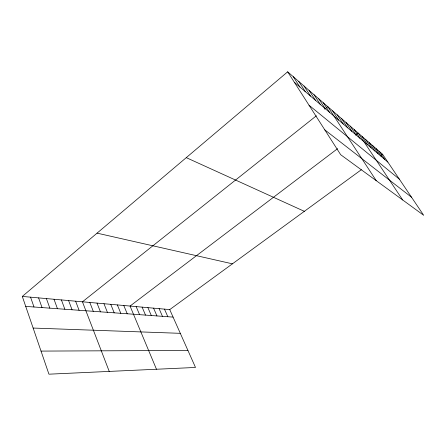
<?xml version="1.0" encoding="UTF-8"?>
<svg xmlns="http://www.w3.org/2000/svg" width="446" height="446" viewBox="0 0 446 446"><rect width="100%" height="100%" fill="white"/><g stroke="black" fill="none" stroke-linecap="round" stroke-linejoin="round"><path stroke-width="0.67" d="M22.3 296.428L169.736 309.596L195.504 367.454L48.937 374.183L22.3 296.428L287.664 71.817L382.557 154.232L423.7 215.306L340.688 154.723L287.664 71.817M316.37 115.793L82.449 301.803L109.231 371.418M324.71 109.159L327.816 106.689L376.246 180.669M337.622 148.635L130.059 306.056L156.468 369.249M355.529 135.049L358.166 133.053L402.699 199.981M169.736 309.596L361.355 169.709M380.36 155.832L382.557 154.232M41.026 351.091L187.928 350.445M33.132 328.055L180.307 333.329M25.717 306.396L173.081 317.106M97.066 233.141L232.427 263.831M186.266 157.644L304.35 211.326M324.777 129.847L411.541 197.255M309.045 105.25L399.36 179.175M294.377 82.309L387.858 162.104M379.368 151.462L384.731 159.434M376.089 148.618L381.508 156.685M372.717 145.686L378.191 153.853M369.243 142.67L374.774 150.938M365.659 139.559L371.256 147.933M361.974 136.353L367.627 144.839M354.241 129.641L360.022 138.344M350.194 126.123L356.036 134.943M346.012 122.494L351.916 131.425M341.686 118.736L347.663 127.796M337.221 114.856L343.264 124.038M332.599 110.842L338.709 120.152M323.361 102.82L329.605 112.381M318.756 98.822L325.067 108.506M314.006 94.691L320.379 104.503M309.089 90.426L315.528 100.367M304.01 86.011L310.516 96.085M298.748 81.445L305.326 91.659M293.306 76.718L299.946 87.07M164.479 309.128L167.835 316.727M159.094 308.649L162.461 316.337M153.575 308.153L156.953 315.935M147.916 307.651L151.305 315.523M142.112 307.132L145.513 315.105M136.164 306.597L139.576 314.67M123.798 305.493L127.221 313.772M117.365 304.919L120.794 313.309M110.759 304.328L114.198 312.83M103.974 303.72L107.414 312.334M96.999 303.102L100.445 311.826M89.824 302.46L93.275 311.308M75.619 301.189L79.07 310.277M68.606 300.565L72.057 309.764M61.403 299.918L64.854 309.24M54.011 299.26L57.456 308.704M46.406 298.58L49.846 308.153M38.596 297.883L42.03 307.584M30.562 297.164L33.991 306.999"/></g></svg>
